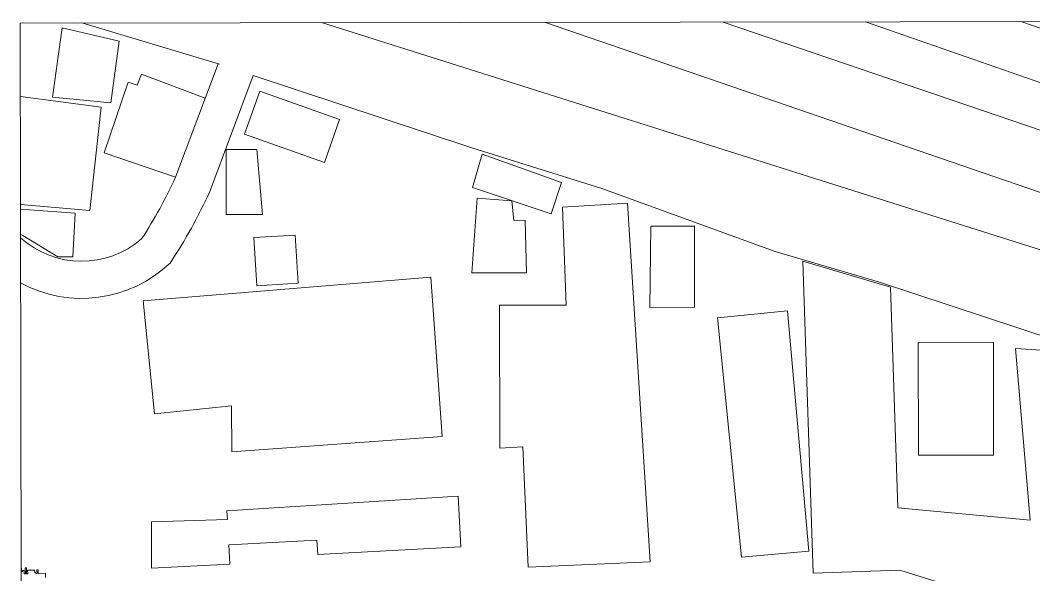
# Model space of a CAD drawing. Header units: metres. Extents: x -48 to 2360, y -1392 to 453.
# Drawn here: x 662.2 to 826.2, y -1250.2 to -1160.6 of the extents above; entities that cross this region are included whole.
import ezdxf

# ---------------------------------------------------------------- set-up
doc = ezdxf.new("R2010")
doc.units = ezdxf.units.M
doc.layers.add('JARDINERAS', color=93, linetype='Continuous', lineweight=5, transparency=0.4)
doc.layers.add('TODO', color=210, linetype='Continuous', lineweight=5)

msp = doc.modelspace()

# ---------------------------------------------------------------- linework, layer by layer
at = {"layer": 'JARDINERAS', "transparency": 33554559, "flags": 128}
for points in [[(662.43, -1249.14), (662.36, -1249.14), (662.33, -1249.14)], [(662.45, -1249.71), (662.43, -1249.14)], [(663, -1249.12), (663.03, -1250.07)], [(663.19, -1249.12), (663, -1249.12)], [(663.22, -1250.07), (663.19, -1249.12)], [(662.64, -1249.71), (662.45, -1249.71)], [(662.63, -1249.51), (662.64, -1249.71)], [(662.82, -1249.51), (662.63, -1249.51)], [(662.84, -1250.08), (662.82, -1249.51)], [(663.03, -1250.07), (662.84, -1250.08)], [(663.41, -1250.06), (663.22, -1250.07)], [(664.53, -1249.45), (663.39, -1249.49)], [(663.39, -1249.49), (663.41, -1250.06)], [(664.55, -1249.83), (664.53, -1249.45)], [(664.74, -1249.83), (664.55, -1249.83)], [(664.74, -1250.02), (664.74, -1249.83)], [(664.93, -1250.01), (664.74, -1250.02)], [(665.1, -1249.43), (664.91, -1249.44)], [(664.91, -1249.44), (664.93, -1250.01)], [(665.12, -1250), (665.1, -1249.43)], [(666.29, -1249.96), (665.12, -1250)], [(666.31, -1250.65), (666.29, -1249.96)]]:
    msp.add_lwpolyline(points, dxfattribs=at)
at = {"layer": 'TODO', "transparency": 33554687}
msp.add_line((670.84, -1161.02), (662.21, -1161.04), dxfattribs=at)
at = {"layer": 'TODO', "ltscale": 7, "transparency": 33554687}
for p, q in [((735.25, -1181.2), (699.9, -1169.51)), ((756.31, -1187.8), (735.25, -1181.2)), ((784.34, -1197.96), (756.31, -1187.8)), ((801.2, -1202.91), (784.34, -1197.96)), ((832.27, -1213.16), (801.2, -1202.91))]:
    msp.add_line(p, q, dxfattribs=at)
at = {"layer": 'TODO', "transparency": 33554559}
msp.add_lwpolyline([(982.53, -1390.59), (982.53, -1160.59), (662.21, -1161.04), (662.33, -1251.56), (662.53, -1391.6)], close=True, dxfattribs=at)
at = {"layer": 'TODO', "transparency": 33554687, "flags": 128}
msp.add_lwpolyline([(824.1, -1160.79), (871.45, -1177.06, -0.338446), (896.2, -1177.02), (933.11, -1160.66)], format="xyb", dxfattribs=at)
for points in [[(667.41, -1173), (668.99, -1161.82)], [(668.99, -1161.82), (678.19, -1163.94)], [(710.95, -1160.97), (836.8, -1200.7), (868.18, -1211.84), (961.05, -1239.94), (966.45, -1240.64), (976.78, -1241.04), (981.93, -1239.95), (956.92, -1232.55), (839.36, -1192.59), (747.18, -1160.92)], [(982.53, -1231.2), (775.91, -1160.88)], [(798.96, -1160.84), (982.53, -1224.62)], [(678.19, -1163.94), (676.88, -1173.92)], [(675.77, -1181.99), (679.68, -1170.61)], [(679.68, -1170.61), (681.12, -1171.1)], [(681.12, -1171.1), (681.8, -1169.3)], [(681.8, -1169.3), (692.13, -1173.16)], [(698.49, -1179), (700.94, -1172.07)], [(700.94, -1172.07), (713.85, -1176.63)], [(662.25, -1172.9), (675.32, -1174.61)], [(676.88, -1173.92), (667.41, -1173)], [(675.32, -1174.61), (673.45, -1191.32)], [(713.85, -1176.63), (711.4, -1183.56)], [(711.4, -1183.56), (698.49, -1179)], [(687.34, -1185.97), (675.77, -1181.99)], [(695.54, -1191.97), (695.53, -1181.46)], [(695.53, -1181.46), (700.5, -1181.46)], [(700.5, -1181.46), (701.41, -1191.96)], [(735.36, -1187.64), (736.92, -1182.25)], [(736.92, -1182.25), (749.78, -1186.8)], [(749.78, -1186.8), (748.11, -1191.86)], [(748.11, -1191.86), (735.36, -1187.64)], [(735.27, -1201.4), (736.14, -1189.33)], [(736.14, -1189.33), (741.74, -1189.75)], [(741.74, -1189.75), (742.05, -1192.94)], [(749.93, -1190.82), (760.42, -1190.15)], [(760.42, -1190.15), (764.11, -1248.14)], [(662.25, -1191.1), (671.08, -1191.74)], [(673.45, -1191.32), (662.27, -1190.39)], [(671.08, -1191.74), (670.73, -1198.85)], [(701.41, -1191.96), (695.54, -1191.97)], [(750.53, -1206.64), (749.93, -1190.82)], [(742.05, -1192.94), (743.87, -1192.89)], [(743.87, -1192.89), (744.12, -1201.39)], [(668.31, -1198.85), (662.64, -1195.39), (662.26, -1195.15)], [(764.04, -1206.99), (764.21, -1193.86)], [(764.21, -1193.86), (771.29, -1193.85)], [(771.29, -1193.85), (771.31, -1206.98)], [(700.02, -1195.7), (706.67, -1195.3)], [(700.49, -1203.49), (700.02, -1195.7)], [(706.67, -1195.3), (707.14, -1203.09)], [(670.73, -1198.85), (668.31, -1198.85)], [(790.49, -1249.95), (788.8, -1199.51)], [(788.8, -1199.51), (803, -1203.73)], [(744.12, -1201.39), (735.27, -1201.4)], [(682.07, -1205.94), (728.61, -1202.13)], [(707.14, -1203.09), (700.49, -1203.49)], [(728.61, -1202.13), (730.47, -1227.89)], [(803, -1203.73), (804.19, -1239.39)], [(683.93, -1224.19), (682.07, -1205.94)], [(739.75, -1206.65), (750.53, -1206.64)], [(739.78, -1229.73), (739.75, -1206.65)], [(771.31, -1206.98), (764.04, -1206.99)], [(775.01, -1208.71), (786.35, -1207.57)], [(786.35, -1207.57), (789.81, -1246.4)], [(778.87, -1247.37), (775.01, -1208.71)], [(807.47, -1212.65), (819.64, -1212.63)], [(807.5, -1230.89), (807.47, -1212.65)], [(819.64, -1212.63), (819.66, -1230.88)], [(825.59, -1241.38), (823.22, -1213.67)], [(823.22, -1213.67), (834.96, -1214.38)], [(696.4, -1222.92), (683.93, -1224.19)], [(696.41, -1230.35), (696.4, -1222.92)], [(730.47, -1227.89), (696.41, -1230.35)], [(743.53, -1229.56), (739.78, -1229.73)], [(744.39, -1249), (743.53, -1229.56)], [(819.66, -1230.88), (807.5, -1230.89)], [(695.65, -1239.9), (733.03, -1237.5)], [(733.03, -1237.5), (733.47, -1245.68)], [(804.19, -1239.39), (825.59, -1241.38)], [(695.73, -1241.3), (695.65, -1239.9)], [(683.44, -1241.66), (695.73, -1241.3)], [(710.21, -1244.62), (695.95, -1245.39)], [(695.95, -1245.39), (696.12, -1248.48)], [(710.33, -1246.93), (710.21, -1244.62)], [(733.47, -1245.68), (710.33, -1246.93)], [(789.81, -1246.4), (778.87, -1247.37)], [(764.11, -1248.14), (744.39, -1249)], [(838.72, -1260.14), (804.53, -1249.48), (790.49, -1249.95)]]:
    msp.add_lwpolyline(points, dxfattribs=at)
at = {"layer": 'TODO', "ltscale": 7, "transparency": 33554687}
msp.add_lwpolyline([(694.45, -1167.7), (672.15, -1161.02)], dxfattribs=at)
at = {"layer": 'TODO', "transparency": 33554687}
for points in [[(662.26, -1195.74, 0.379544), (681.84, -1195.91, 0.036846), (687.34, -1185.97), (694.2, -1167.63)], [(662.27, -1203.04, 0.324617), (686.44, -1199.83, 0.039851), (692.88, -1188.27), (699.9, -1169.51)]]:
    msp.add_lwpolyline(points, format="xyb", dxfattribs=at)
at = {"layer": 'TODO', "transparency": 33554559, "flags": 128}
for points in [[(683.45, -1249.17), (683.44, -1241.66)], [(662.33, -1249.14), (662.33, -1251.65)], [(696.12, -1248.48), (683.45, -1249.17)]]:
    msp.add_lwpolyline(points, dxfattribs=at)

doc.saveas('drawing.dxf')
